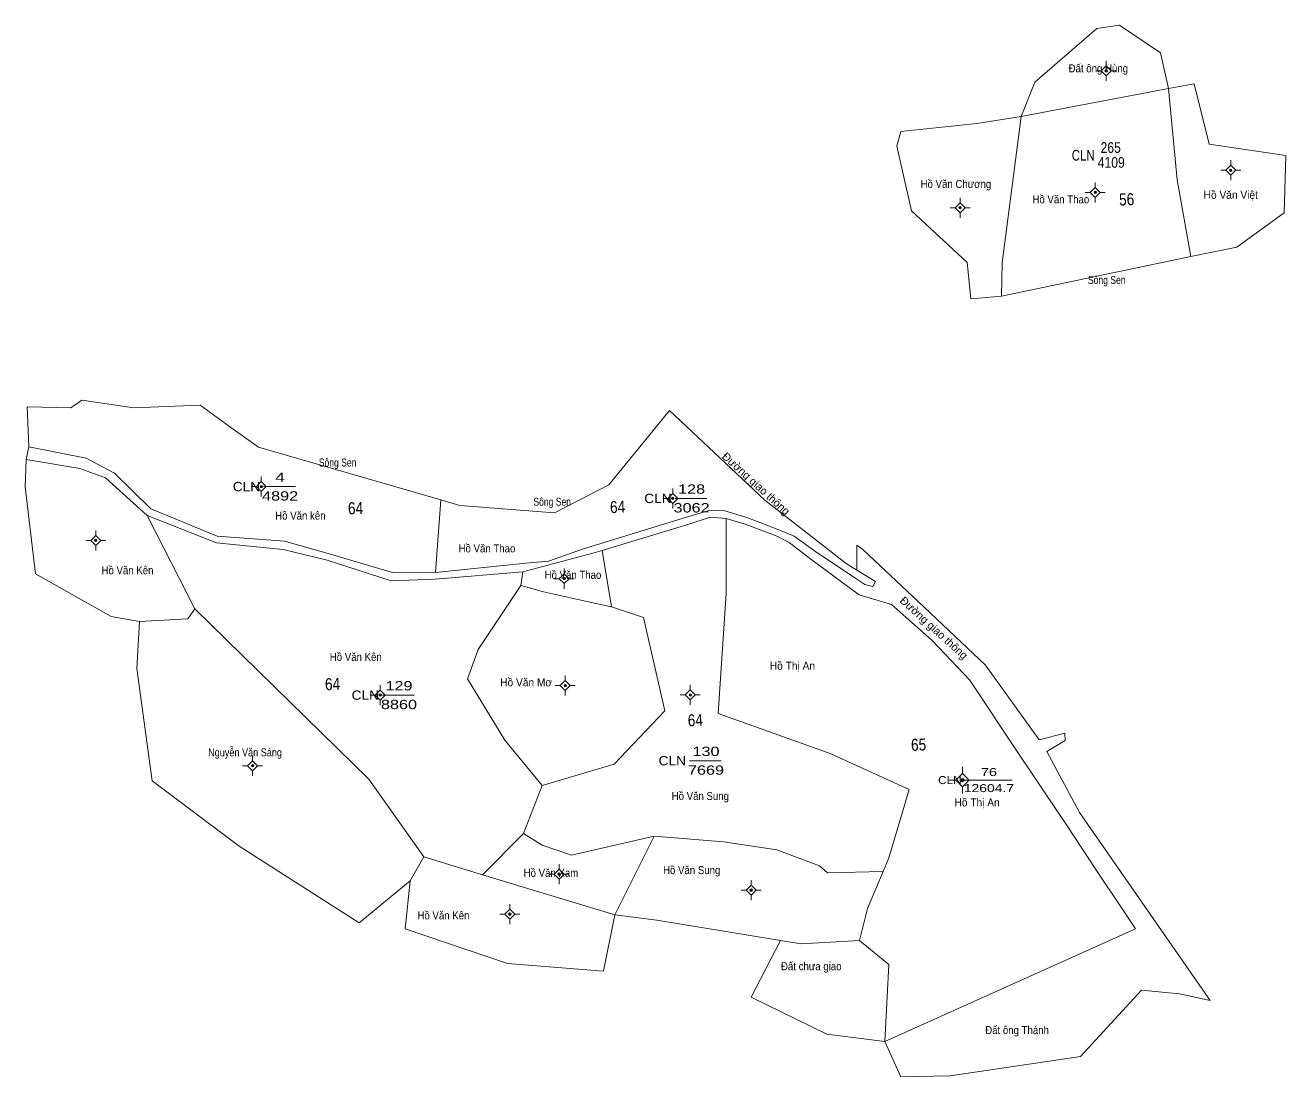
# Model space of a CAD drawing. Header units: metres. Extents: x 533370 to 536838, y 1846187 to 1848171.
# Drawn here: x 533688.2 to 534160.8, y 1847727.9 to 1848122 of the extents above; entities that cross this region are included whole.
import ezdxf
from ezdxf.enums import TextEntityAlignment as Align

# ---------------------------------------------------------------- set-up
doc = ezdxf.new("R2010")
doc.units = ezdxf.units.M
doc.header["$LTSCALE"] = 1.2
for name, color, linetype, lineweight in [('11', 7, 'Continuous', 13), ('13', 7, 'Continuous', 13), ('6', 7, 'Continuous', 13), ('7', 7, 'Continuous', 13)]:
    doc.layers.add(name, color=color, linetype=linetype, lineweight=lineweight)
for name, color, linetype in [('2', 7, 'Continuous'), ('3', 7, 'Continuous'), ('4', 7, 'Continuous'), ('5', 7, 'Continuous')]:
    doc.layers.add(name, color=color, linetype=linetype)

msp = doc.modelspace()

# ---------------------------------------------------------------- hatches: boundary and pattern name
at = {"layer": '11'}
for points in [[(534093.909, 1848104.86, 1), (534093.009, 1848104.86, 1)], [(534140.589, 1848067.66, 1), (534139.689, 1848067.66, 1)], [(534089.809, 1848059.33, 1), (534088.909, 1848059.33, 1)], [(534039.129, 1848053.61, 1), (534038.229, 1848053.61, 1)], [(533777.199, 1847949.08, 1), (533776.299, 1847949.08, 1)], [(533931.439, 1847944.64, 1), (533930.539, 1847944.64, 1)], [(533715.139, 1847928.89, 1), (533714.239, 1847928.89, 1)], [(533890.749, 1847914.57, 1), (533889.849, 1847914.57, 1)], [(533891.119, 1847874.5, 1), (533890.219, 1847874.5, 1)], [(533821.739, 1847870.93, 1), (533820.839, 1847870.93, 1)], [(533937.989, 1847870.98, 1), (533937.089, 1847870.98, 1)], [(533773.929, 1847844.46, 1), (533773.029, 1847844.46, 1)], [(534040.229, 1847839.08, 1), (534039.029, 1847839.08, 1)], [(533888.809, 1847803.82, 1), (533887.909, 1847803.82, 1)], [(533960.809, 1847797.82, 1), (533959.909, 1847797.82, 1)], [(533870.349, 1847788.84, 1), (533869.449, 1847788.84, 1)]]:
    msp.add_hatch(color=256, dxfattribs=at).paths.add_polyline_path(points)

# ---------------------------------------------------------------- linework, layer by layer
for p, q in [((534091.58, 1848104.86), (534089.71, 1848104.86)), ((534093.46, 1848108.61), (534093.46, 1848106.74)), ((534097.21, 1848104.86), (534095.34, 1848104.86)), ((534093.46, 1848102.98), (534093.46, 1848101.11)), ((534140.14, 1848071.41), (534140.14, 1848069.54)), ((534138.26, 1848067.66), (534136.39, 1848067.66)), ((534143.89, 1848067.66), (534142.02, 1848067.66)), ((534089.36, 1848063.08), (534089.36, 1848061.2)), ((534140.14, 1848065.78), (534140.14, 1848063.91)), ((534038.68, 1848057.36), (534038.68, 1848055.48)), ((534087.48, 1848059.33), (534085.61, 1848059.33)), ((534089.36, 1848057.46), (534089.36, 1848055.58)), ((534093.11, 1848059.33), (534091.24, 1848059.33)), ((534036.81, 1848053.61), (534034.93, 1848053.61)), ((534042.43, 1848053.61), (534040.56, 1848053.61)), ((534038.68, 1848051.74), (534038.68, 1848049.86)), ((533776.75, 1847952.83), (533776.75, 1847950.96)), ((533774.88, 1847949.08), (533773, 1847949.08)), ((533780.5, 1847949.08), (533778.62, 1847949.08)), ((533930.99, 1847948.39), (533930.99, 1847946.52)), ((533776.75, 1847947.2), (533776.75, 1847945.33)), ((533929.12, 1847944.64), (533927.24, 1847944.64)), ((533934.74, 1847944.64), (533932.86, 1847944.64)), ((533930.99, 1847942.76), (533930.99, 1847940.89)), ((533714.69, 1847932.64), (533714.69, 1847930.76)), ((533712.81, 1847928.89), (533710.94, 1847928.89)), ((533714.69, 1847927.02), (533714.69, 1847925.14)), ((533718.44, 1847928.89), (533716.56, 1847928.89)), ((533890.3, 1847918.32), (533890.3, 1847916.44)), ((533888.43, 1847914.57), (533886.55, 1847914.57)), ((533890.3, 1847912.7), (533890.3, 1847910.82)), ((533894.05, 1847914.57), (533892.18, 1847914.57)), ((533890.67, 1847878.25), (533890.67, 1847876.38)), ((533821.29, 1847874.68), (533821.29, 1847872.8)), ((533888.8, 1847874.5), (533886.92, 1847874.5)), ((533890.67, 1847872.62), (533890.67, 1847870.75)), ((533894.42, 1847874.5), (533892.55, 1847874.5)), ((533937.54, 1847874.73), (533937.54, 1847872.86)), ((533819.42, 1847870.93), (533817.54, 1847870.93)), ((533821.29, 1847869.06), (533821.29, 1847867.18)), ((533825.04, 1847870.93), (533823.16, 1847870.93)), ((533935.66, 1847870.98), (533933.79, 1847870.98)), ((533937.54, 1847869.1), (533937.54, 1847867.23)), ((533941.29, 1847870.98), (533939.42, 1847870.98)), ((533771.6, 1847844.46), (533769.73, 1847844.46)), ((533773.48, 1847848.21), (533773.48, 1847846.34)), ((533777.23, 1847844.46), (533775.36, 1847844.46)), ((534039.63, 1847844.08), (534039.63, 1847841.58)), ((533773.48, 1847842.58), (533773.48, 1847840.71)), ((534037.13, 1847839.08), (534034.63, 1847839.08)), ((534039.63, 1847836.58), (534039.63, 1847834.08)), ((534044.63, 1847839.08), (534042.13, 1847839.08)), ((533888.36, 1847807.57), (533888.36, 1847805.7)), ((533886.48, 1847803.82), (533884.61, 1847803.82)), ((533888.36, 1847801.94), (533888.36, 1847800.07)), ((533892.11, 1847803.82), (533890.24, 1847803.82)), ((533960.36, 1847801.57), (533960.36, 1847799.7)), ((533958.48, 1847797.82), (533956.61, 1847797.82)), ((533964.11, 1847797.82), (533962.24, 1847797.82)), ((533869.9, 1847792.59), (533869.9, 1847790.72)), ((533960.36, 1847795.94), (533960.36, 1847794.07)), ((533868.02, 1847788.84), (533866.15, 1847788.84)), ((533873.65, 1847788.84), (533871.78, 1847788.84)), ((533869.9, 1847786.96), (533869.9, 1847785.09))]:
    msp.add_line(p, q, dxfattribs=at)
for points in [[(534093.46, 1848106.74), (534091.58, 1848104.86), (534093.46, 1848102.98), (534095.34, 1848104.86)], [(534140.14, 1848069.54), (534138.26, 1848067.66), (534140.14, 1848065.78), (534142.02, 1848067.66)], [(534089.36, 1848061.2), (534087.48, 1848059.33), (534089.36, 1848057.46), (534091.24, 1848059.33)], [(534038.68, 1848055.48), (534036.81, 1848053.61), (534038.68, 1848051.74), (534040.56, 1848053.61)], [(533776.75, 1847950.96), (533774.88, 1847949.08), (533776.75, 1847947.2), (533778.62, 1847949.08)], [(533930.99, 1847946.52), (533929.12, 1847944.64), (533930.99, 1847942.76), (533932.86, 1847944.64)], [(533714.69, 1847930.76), (533712.81, 1847928.89), (533714.69, 1847927.02), (533716.56, 1847928.89)], [(533890.3, 1847916.44), (533888.43, 1847914.57), (533890.3, 1847912.7), (533892.18, 1847914.57)], [(533821.29, 1847872.8), (533819.42, 1847870.93), (533821.29, 1847869.06), (533823.16, 1847870.93)], [(533890.67, 1847876.38), (533888.8, 1847874.5), (533890.67, 1847872.62), (533892.55, 1847874.5)], [(533937.54, 1847872.86), (533935.66, 1847870.98), (533937.54, 1847869.1), (533939.42, 1847870.98)], [(533773.48, 1847846.34), (533771.6, 1847844.46), (533773.48, 1847842.58), (533775.36, 1847844.46)], [(534039.63, 1847841.58), (534037.13, 1847839.08), (534039.63, 1847836.58), (534042.13, 1847839.08)], [(533888.36, 1847805.7), (533886.48, 1847803.82), (533888.36, 1847801.94), (533890.24, 1847803.82)], [(533960.36, 1847799.7), (533958.48, 1847797.82), (533960.36, 1847795.94), (533962.24, 1847797.82)], [(533869.9, 1847790.72), (533868.02, 1847788.84), (533869.9, 1847786.96), (533871.78, 1847788.84)]]:
    msp.add_lwpolyline(points, close=True, dxfattribs=at)
for centre, radius in [((534093.459, 1848104.86), 0.45), ((534140.139, 1848067.66), 0.45), ((534089.359, 1848059.33), 0.45), ((534038.679, 1848053.61), 0.45), ((533776.749, 1847949.08), 0.45), ((533930.989, 1847944.64), 0.45), ((533714.689, 1847928.89), 0.45), ((533890.299, 1847914.57), 0.45), ((533890.669, 1847874.5), 0.45), ((533821.289, 1847870.93), 0.45), ((533937.539, 1847870.98), 0.45), ((533773.479, 1847844.46), 0.45), ((534039.629, 1847839.08), 0.6), ((533888.359, 1847803.82), 0.45), ((533960.359, 1847797.82), 0.45), ((533869.899, 1847788.84), 0.45)]:
    msp.add_circle(centre, radius, dxfattribs=at)
at = {"layer": '13'}
msp.add_line((534040.38, 1847839.08), (534058.23, 1847839.08), dxfattribs=at)
at = {"layer": '6'}
for p, q in [((533688.66, 1847959.29), (533689.57, 1847964.02)), ((533844.01, 1847944.08), (533842.07, 1847916.89)), ((533751.86, 1847903.29), (533734.01, 1847938.25)), ((533904.47, 1847925.15), (533918.56, 1847929.38)), ((533901.08, 1847924.13), (533904.47, 1847925.15)), ((533908, 1847904), (533904.47, 1847925.15)), ((533901.08, 1847924.13), (533874.73, 1847917.14)), ((533874.73, 1847917.14), (533874, 1847912)), ((533875, 1847819), (533882, 1847837)), ((533875, 1847819), (533859.66, 1847803.61)), ((533924, 1847818), (533909.23, 1847788.64)), ((533832.58, 1847801.27), (533837.62, 1847810.26)), ((533988.99, 1847804.34), (534009.82, 1847804.82))]:
    msp.add_line(p, q, dxfattribs=at)
for points in [[(534116.79, 1848098.22), (534113.76, 1848111.61), (534098.49, 1848122), (534089.94, 1848120.78), (534066.74, 1848100.61), (534061.56, 1848087.73)], [(534126.43, 1848100.05), (534116.79, 1848098.22), (534061.56, 1848087.73), (534054.48, 1848032.92), (534054.23, 1848020.45)], [(534126.43, 1848100.05), (534132.08, 1848077.39), (534160.78, 1848073.12), (534160.17, 1848051.73), (534142.41, 1848038.87)], [(534116.79, 1848098.22), (534120, 1848064), (534125.16, 1848035.27)], [(534061.56, 1848087.73), (534044.91, 1848085.18), (534016.51, 1848082.13), (534014.98, 1848076.63), (534020.48, 1848052.49), (534041.32, 1848033.04), (534042.77, 1848019.49), (534054.23, 1848020.45)], [(534054.23, 1848020.45), (534125.16, 1848035.27), (534142.41, 1848038.87)], [(533689.57, 1847964.02), (533689, 1847978.98), (533705.3, 1847978.65), (533709.42, 1847981.42)], [(533766.24, 1847970.66), (533753.78, 1847979.65), (533728.93, 1847978.63), (533709.42, 1847981.42)], [(533844.01, 1847944.08), (533851.14, 1847942.02), (533886.62, 1847939.2), (533906.98, 1847949.68), (533929.75, 1847977.63)], [(534000, 1847917.8), (533996, 1847920.29), (533965.49, 1847943.99), (533929.75, 1847977.63)], [(533844.01, 1847944.08), (533775.74, 1847963.81), (533766.24, 1847970.66)], [(533689.57, 1847964.02), (533711.06, 1847959.69), (533721.67, 1847954.12), (533735.34, 1847940.7), (533760.24, 1847930.51), (533785.43, 1847928.67), (533801.8, 1847924.01), (533826.3, 1847916.74), (533842.07, 1847916.89)], [(533688.66, 1847959.29), (533688.24, 1847948.95), (533692.07, 1847916.38), (533720.48, 1847900.42), (533731.02, 1847898.5)], [(533688.66, 1847959.29), (533708.7, 1847955.86), (533718.34, 1847952.32), (533734.01, 1847938.25)], [(533842.07, 1847916.89), (533875.89, 1847920.35), (533884.36, 1847921.15), (533897.52, 1847925.71), (533936.16, 1847937.63), (533944.98, 1847940.22), (533950.46, 1847939.94), (533959.06, 1847937.4), (533970.72, 1847932.87), (533976.47, 1847930.47), (533984.15, 1847925.01), (534000, 1847914.35)], [(533734.01, 1847938.25), (533759.92, 1847927.98), (533784.93, 1847925.52), (533801.49, 1847921.56), (533825.38, 1847913.76), (533841.86, 1847914.44), (533874.73, 1847917.14)], [(533951, 1847937.11), (533944.95, 1847937.62), (533936.65, 1847934.82), (533918.56, 1847929.38)], [(533951, 1847937.11), (533951, 1847909), (533948, 1847864), (533990, 1847849), (534019.65, 1847835.61), (534012, 1847810), (534009.82, 1847804.82)], [(534000, 1847909.18), (533982.73, 1847921.93), (533974.56, 1847928.17), (533969.75, 1847930.58), (533958.17, 1847935.04), (533951, 1847937.11)], [(534009.82, 1847804.82), (534004, 1847791), (534001, 1847779), (534012, 1847770), (534010.46, 1847741.06), (534016.46, 1847727.88), (534035.02, 1847728.25), (534059.41, 1847731.89), (534083.8, 1847735.53), (534106.74, 1847760.3), (534120.88, 1847758.91), (534126.68, 1847757.7), (534132.49, 1847756.5), (534107.94, 1847791.71), (534083.4, 1847826.92), (534071.16, 1847849.82), (534078.12, 1847853.88), (534077.95, 1847856.71), (534068.38, 1847854.21), (534048.18, 1847882.19), (534025.2, 1847903.86), (534002.22, 1847925.54), (534000, 1847927.16), (534000, 1847917.8), (534006.96, 1847913.47), (534006.01, 1847911.66)], [(534006.01, 1847911.66), (534006.96, 1847913.47), (534000, 1847917.8)], [(533874, 1847912), (533858, 1847888), (533854, 1847877), (533868, 1847854), (533882, 1847837)], [(533908, 1847904), (533899.4, 1847905.87), (533882.54, 1847909.59), (533874, 1847912)], [(534006.01, 1847911.66), (534002.98, 1847912.34), (534000, 1847914.35)], [(534000, 1847909.18), (534000.88, 1847908.53), (534013.01, 1847904.84), (534028.18, 1847891.34), (534042.23, 1847876.65), (534060.64, 1847849.08), (534079.05, 1847821.5), (534089.37, 1847806), (534099.69, 1847790.5), (534104.49, 1847783.35), (534057.48, 1847762.2), (534010.46, 1847741.06), (533988.79, 1847743.91), (533960.4, 1847757.75), (533971.39, 1847778.9)], [(533731.02, 1847898.5), (533749.21, 1847899.46), (533751.86, 1847903.29)], [(533751.86, 1847903.29), (533817.1, 1847839.4), (533837.62, 1847810.26)], [(533882, 1847837), (533909, 1847845), (533928, 1847865), (533920, 1847900), (533908, 1847904)], [(533731.02, 1847898.5), (533730.06, 1847880.94), (533735.8, 1847838.79), (533768.43, 1847814.36), (533813.43, 1847785.63), (533832.58, 1847801.27)], [(533924, 1847818), (533893, 1847811), (533881.99, 1847814.64), (533875, 1847819)], [(533924, 1847818), (533950, 1847816), (533970, 1847813), (533986, 1847807), (533988.99, 1847804.34)], [(533837.62, 1847810.26), (533859.66, 1847803.61), (533909.23, 1847788.64)], [(534009.82, 1847804.82), (534004, 1847791), (534001, 1847779), (533978.93, 1847777.65), (533924.99, 1847786.59), (533909.23, 1847788.64)], [(533832.58, 1847801.27), (533830.67, 1847783.39), (533868.97, 1847770.3), (533905.04, 1847767.42), (533909.23, 1847788.64)]]:
    msp.add_lwpolyline(points, dxfattribs=at)
at = {"layer": '7'}
for p, q in [((533777.62, 1847949.08), (533789.52, 1847949.08)), ((533931.86, 1847944.64), (533943.76, 1847944.64)), ((533822.16, 1847870.93), (533834.07, 1847870.93)), ((533937.27, 1847846.35), (533949.17, 1847846.35))]:
    msp.add_line(p, q, dxfattribs=at)

# ---------------------------------------------------------------- texts
at = {"layer": '2'}
for s, width, p in [('Đất ông Hùng', 0.9, (534079.37, 1848104.34)), ('Hồ Văn Chương', 0.9, (534023.9, 1848061)), ('Hồ Văn Thao', 0.9, (534065.83, 1848055.24)), ('Hồ Văn Việt', 0.95, (534129.99, 1848056.93)), ('Hồ Thị An', 0.95, (533967.38, 1847880.42)), ('Hồ Văn Sung', 0.9, (533930.58, 1847831.64)), ('Hồ Thị An', 0.95, (534036.59, 1847829.2)), ('Hồ Văn Sung', 0.9, (533927.34, 1847803.84)), ('Đất chưa giao', 0.9, (533971.56, 1847767.82)), (' Đất ông Thánh', 0.9, (534047.1, 1847743.89))]:
    msp.add_text(s, height=3, dxfattribs=dict(at, width=width)).set_placement(p)
for s, width, p in [('Sông Sen', 0.8, (534093.67, 1848025.02)), ('Sông Sen', 0.8, (533805.35, 1847956.6)), ('Sông Sen', 0.8, (533885.78, 1847941.91)), ('Hồ Văn kên', 0.9, (533791.39, 1847936.7)), ('Hồ Văn Thao', 0.9, (533861.33, 1847924.41)), ('Hồ Văn Kên', 0.9, (533726.585, 1847916.22)), ('Hồ Văn Thao', 0.9, (533893.57, 1847914.51)), ('Hồ Văn Kên', 0.9, (533812.155, 1847883.75)), ('Hồ Văn Mơ', 0.95, (533876.025, 1847874.2)), ('Nguyễn Văn Sáng', 0.85, (533770.645, 1847847.97)), ('Hồ Văn Xam', 0.9, (533885.325, 1847802.82)), ('Hồ Văn Kên', 0.9, (533845.025, 1847786.87))]:
    msp.add_text(s, height=3, dxfattribs=dict(at, width=width)).set_placement(p, align=Align.CENTER)
for p in [(533961.206, 1847949.045), (534027.876, 1847895.005)]:
    msp.add_text('Đường giao thông', height=3, rotation=317.728, dxfattribs=at).set_placement(p, align=Align.CENTER)
at = {"layer": '3'}
for s, height, width, p in [('CLN ', 4, 0.8, (534090.3, 1848071.26)), ('CLN', 3.5, 1.1, (533776.34, 1847947.33)), ('CLN', 3.5, 1.1, (533930.58, 1847942.89)), ('CLN', 3.5, 1.1, (533820.88, 1847869.18)), ('CLN', 3.5, 1.1, (533935.96, 1847844.59)), ('CLN', 3, 1.1, (534039.28, 1847837.58))]:
    msp.add_text(s, height=height, dxfattribs=dict(at, width=width)).set_placement(p, align=Align.RIGHT)
at = {"layer": '4'}
for s, height, width, p in [('265', 4, 0.85, (534095.155, 1848074.15)), ('4', 3.5, 1.4, (533783.8, 1847950.83)), ('128', 3.5, 1.3, (533938.04, 1847946.39)), ('129', 3.5, 1.3, (533828.35, 1847872.68)), ('130', 3.5, 1.3, (533943.43, 1847848.09)), ('76', 3, 1.35, (534049.5, 1847840.58))]:
    msp.add_text(s, height=height, dxfattribs=dict(at, width=width)).set_placement(p, align=Align.CENTER)
at = {"layer": '5'}
for s, height, width, p in [('4109', 4, 0.85, (534095.355, 1848068.59)), ('4892', 3.5, 1.3, (533783.8, 1847943.83)), ('3062', 3.5, 1.3, (533938.04, 1847939.39)), ('8860', 3.5, 1.3, (533828.35, 1847865.68)), ('7669', 3.5, 1.3, (533943.43, 1847841.09)), ('12604.7', 3, 1.3, (534049.5, 1847834.58))]:
    msp.add_text(s, height=height, dxfattribs=dict(at, width=width)).set_placement(p, align=Align.CENTER)
at = {"layer": '7', "width": 0.85}
for s, p in [('56', (534101.201, 1848054.492)), ('64', (533812.146, 1847938.753)), ('64', (533910.376, 1847939.213)), ('64', (533803.536, 1847872.833)), ('64', (533939.516, 1847859.293)), ('65', (534023.221, 1847850.1))]:
    msp.add_text(s, height=4.5, rotation=2, dxfattribs=at).set_placement(p, align=Align.CENTER)

doc.saveas('drawing.dxf')
